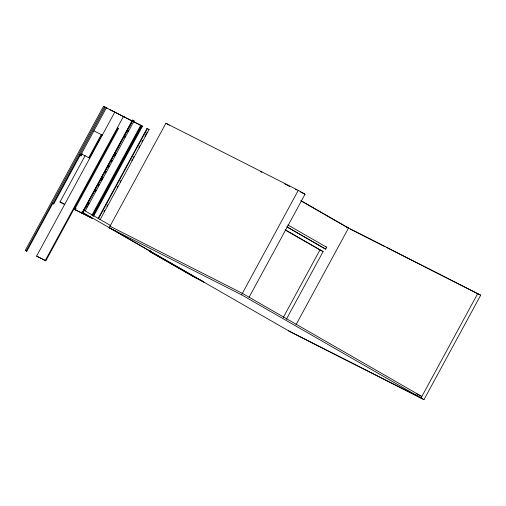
<?xml version="1.0" encoding="UTF-8"?>
<svg xmlns="http://www.w3.org/2000/svg" width="506" height="506" viewBox="0 0 506 506"><rect width="100%" height="100%" fill="white"/><g stroke="black" fill="none" stroke-linecap="round" stroke-linejoin="round"><path stroke-width="0.76" d="M52.795 203.418L26.856 251.197L25.3 250.369L103.496 106.349L132.192 120.972M25.3 250.369L26.268 250.856L104.464 106.842L105.052 107.177M80.441 154.773L53.744 203.95L52.188 203.121L53.155 203.614L105.431 107.329L106.02 107.67M80.1 155.405L79.512 155.064L81.068 155.892L82.193 153.818M64.717 204.418L59.98 201.976L85.204 155.513M89.334 158.011L101.851 134.957L101.263 134.621L88.746 157.676L89.334 158.011L81.358 153.932L81.947 154.273M118.024 127.885L45.85 260.824L36.603 256.099L114.799 112.079L115.387 112.414M36.603 256.099L45.262 260.482L123.451 116.469L124.04 116.804M75.799 209.958L75.211 209.623L75.976 208.219L75.413 207.934L118.518 128.549L117.247 127.904L117.828 128.246M82.238 211.394L81.479 212.792L82.067 213.134L132.61 120.093L132.996 120.289L84.122 210.3L110.397 225.423M82.794 211.679L132.11 120.852M83.054 211.805L83.288 210.774M83.61 212.09L82.851 213.494L83.439 213.829M86.741 207.289L87.494 205.904M88.246 204.519L88.999 203.134M95.387 191.363L96.14 189.978M98.398 185.822L99.151 184.437M101.402 180.288L102.908 177.517M105.539 172.666L106.292 171.281M108.55 167.132L109.302 165.747M111.554 161.591L112.307 160.206M114.565 156.05L116.064 153.28M124.71 137.354L125.463 135.969M127.721 131.819L128.473 130.434M85.242 210.945L134.115 120.934L132.61 120.093M90.637 216.245L90.131 217.182L90.719 217.523M91.826 215.373L140.763 125.241L141.351 125.577L92.415 215.708M92.933 216.024L141.876 125.88L142.464 126.215L93.521 216.366M147.044 128.385L98.17 218.396L98.55 218.592L147.423 128.581L147.044 128.385L149.08 129.53L100.207 219.547L99.827 219.351M103.964 211.736L104.717 210.351M106.968 206.195L107.721 204.81M117.12 187.498L117.873 186.113M120.124 181.964L120.877 180.579M131.781 160.497L132.534 159.112M133.287 157.727L134.039 156.341M138.922 147.341L139.675 145.956M141.933 141.8L142.686 140.415M144.937 136.266L147.195 132.11M345.377 226.397L480.7 295.188L423.984 399.651L291.601 332.543L109.188 227.7L165.905 123.243L298.287 190.345L305.036 194.222L249.11 297.218M149.997 251.634L195.449 277.718L149.997 251.634L150.598 250.527M109.188 227.7L241.571 294.808L298.287 190.345M283.196 317.641L319.944 249.964L323.106 251.571L286.358 319.242M287.199 227.055L324.713 248.61L325.731 249.129L326.731 247.289L287.857 224.949M295.997 324.776L348.545 227.997L300.728 200.515M477.759 293.499L421.043 397.963L288.66 330.854M260.413 171.604L261.811 172.312M284.815 183.975L289.698 186.448M295.276 189.276L296.668 189.984M300.153 191.749L305.036 194.222M350.43 229.155L384.933 246.643M386.344 247.358L480.7 295.188M133.736 120.738L134.115 120.934M133.363 121.529L141.876 125.88M148.701 129.34L149.08 129.53M132.091 120.959L110.055 109.751M133.47 121.661L142.464 126.215M325.712 246.77L326.731 247.289M93.882 130.877L102.282 135.134M83.743 210.104L84.3 210.388L83.098 212.602L82.541 212.318L203.981 282.082L194.892 277.433M75.413 207.934L75.976 208.219M82.826 211.729L83.382 212.014M109.985 226.239L242.368 293.341L421.84 396.495L416.204 393.643M59.98 201.976L64.825 204.43M73.819 208.991L92.389 218.44L73.712 208.978M165.905 123.243L169.282 125.178M301.665 201.268L348.318 228.086M106.987 108.157L106.399 107.822L80.479 155.557L81.068 155.892M103.496 106.349L104.084 106.69M286.858 226.783L325.731 249.129M285.46 229.933L323.106 251.571M285.036 229.901L319.944 249.964M241.571 294.808L423.984 399.651M53.155 203.614L53.744 203.95M45.262 260.482L45.85 260.824M26.268 250.856L26.856 251.197"/></g></svg>
